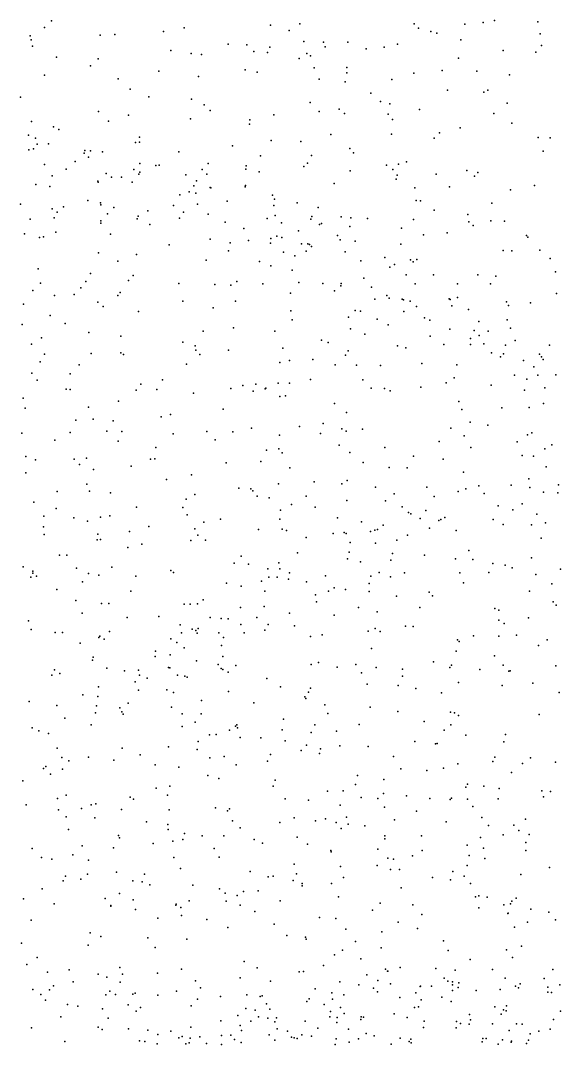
# Model space of a CAD drawing. Header units: metres. Extents: x -25 to 25, y -27.7 to 27.8.
# Drawn here: x -1.207 to -0.5, y -1.329 to 0.009 of the extents above; entities that cross this region are included whole.
import ezdxf

# ---------------------------------------------------------------- set-up
doc = ezdxf.new("R2010")
doc.units = ezdxf.units.M

msp = doc.modelspace()

# ---------------------------------------------------------------- linework, layer by layer
for p in [(-1.1751, 0.0001, -7.0279), (-1.1661, 0.009, -10.1385), (-0.8793, 0.0033, -9.4139), (-0.8412, 0.0049, 3.7139), (-0.6914, 0.0051, -14.6536), (-0.6255, 0.0047, -12.1609), (-0.6015, 0.0068, -24.1347), (-0.5864, 0.0094, -7.0442), (-0.5296, 0.0075, 27.9547), (-1.1941, -0.0108, 15.3738), (-1.1024, -0.0097, -12.1197), (-1.0831, -0.0088, 13.4426), (-1.0194, -0.005, 22.8101), (-0.9923, -0.0002, 13.3679), (-0.855, -0.0036, 4.4714), (-0.6861, -0.0008, -23.7338), (-0.6699, -0.0048, -9.3766), (-0.6619, -0.0072, -24.9089), (-0.5269, -0.0081, -14.8971), (-1.1925, -0.0161, 15.6151), (-1.1908, -0.024, 13.5552), (-0.935, -0.0214, 9.2223), (-0.9106, -0.0225, -12.1569), (-0.8804, -0.0256, 28.3531), (-0.836, -0.0179, 22.9672), (-0.8103, -0.0189, 28.2931), (-0.8079, -0.0249, 13.2189), (-0.7784, -0.0188, -9.3933), (-0.7308, -0.0257, -14.2555), (-0.7134, -0.0215, 23.1621), (-0.6306, -0.0159, 13.1346), (-0.5252, -0.0233, -7.0283), (-1.1594, -0.0386, -13.4793), (-1.0097, -0.0297, -7.0017), (-0.9832, -0.0337, -12.1424), (-0.9697, -0.035, 4.822), (-0.9012, -0.0312, -27.7015), (-0.8834, -0.0326, -10.049), (-0.8322, -0.0338, -12.1617), (-0.8273, -0.037, -7.0036), (-0.7543, -0.0277, -7.0144), (-0.6334, -0.0397, 28.0856), (-0.575, -0.03, -9.3389), (-0.5322, -0.0322, 13.063), (-1.115, -0.0498, 22.7725), (-1.1049, -0.0406, -10.1223), (-0.8418, -0.0404, 9.2735), (-0.8224, -0.0526, 14.8434), (-0.7798, -0.052, 23.0972), (-1.175, -0.0622, 15.4978), (-1.0786, -0.0667, -9.4138), (-1.0254, -0.0568, -23.4435), (-0.9737, -0.064, 22.8965), (-0.9126, -0.0549, 13.2715), (-0.897, -0.0581, -6.9833), (-0.7798, -0.059, 3.2867), (-0.6919, -0.0596, -12.1679), (-0.6551, -0.0559, 19.4206), (-0.6095, -0.0569, 9.3744), (-0.5669, -0.0617, -12.1536), (-1.0629, -0.0802, -6.9664), (-0.816, -0.0675, 9.4953), (-0.7819, -0.0708, -20.9951), (-0.721, -0.0676, -9.985), (-1.2066, -0.0908, -23.2146), (-1.0385, -0.0906, -10.1017), (-0.9828, -0.0934, -6.9594), (-0.7482, -0.0857, 9.3226), (-0.648, -0.0816, -9.3617), (-0.6005, -0.0841, -6.9916), (-0.5952, -0.0815, 13.0899), (-0.9663, -0.1008, -9.4119), (-0.8276, -0.0976, -9.4001), (-0.7897, -0.1064, -12.1684), (-0.7357, -0.0964, -6.9747), (-0.7232, -0.0996, -23.3555), (-0.5698, -0.0989, -9.9501), (-1.1043, -0.1096, 22.8332), (-1.0653, -0.1143, -12.1445), (-0.9843, -0.1191, 28.4473), (-0.9586, -0.1081, 9.18), (-0.9065, -0.1204, -12.1683), (-0.8753, -0.1141, -13.9649), (-0.8157, -0.1095, 3.868), (-0.7828, -0.1122, 28.28), (-0.7256, -0.113, 23.2532), (-0.7197, -0.1201, 3.0898), (-0.6846, -0.1071, 28.1671), (-0.5875, -0.1121, 14.8027), (-1.192, -0.1225, 15.7002), (-1.1633, -0.1298, 28.5206), (-1.1562, -0.1333, -6.935), (-1.0914, -0.1223, 9.0839), (-0.9071, -0.1263, 23.0289), (-0.6316, -0.1308, 23.3719), (-0.5636, -0.1248, 9.4694), (-1.196, -0.1404, 9.0214), (-1.187, -0.1446, -6.1499), (-1.051, -0.1431, -6.9242), (-0.8006, -0.1396, 4.0216), (-0.7214, -0.1391, -9.9527), (-0.6654, -0.1443, -6.9503), (-0.6584, -0.1374, 9.378), (-0.5292, -0.1435, 23.4706), (-0.5136, -0.144, -9.3056), (-1.1955, -0.1598, -5.7798), (-1.1896, -0.1582, -6.2613), (-1.1846, -0.1521, 13.4619), (-1.17, -0.152, 15.439), (-1.1226, -0.1605, -6.1235), (-1.056, -0.1502, -9.4168), (-1.0511, -0.1496, 28.4953), (-0.9293, -0.1545, -23.2774), (-0.8787, -0.1474, 9.2244), (-0.8398, -0.149, 23.1433), (-0.7759, -0.158, 9.2878), (-1.1231, -0.1641, -6.2343), (-1.1176, -0.1691, -5.8836), (-1.1151, -0.1609, -5.9875), (-1.0993, -0.1624, 13.4032), (-0.9995, -0.1624, 9.4663), (-0.8926, -0.1675, -14.355), (-0.826, -0.1671, -9.9805), (-0.7708, -0.1636, 4.3061), (-0.5227, -0.1615, -24.7107), (-1.1752, -0.1788, 15.5453), (-1.147, -0.1848, -6.3838), (-1.1352, -0.175, -6.3113), (-1.0583, -0.1852, -12.1566), (-1.0503, -0.1775, -6.1669), (-1.0295, -0.1803, -6.0467), (-1.0252, -0.1796, 9.1267), (-0.9691, -0.1856, -20.9858), (-0.9611, -0.1774, -9.4123), (-0.9117, -0.185, 4.8344), (-0.9115, -0.1806, 28.3996), (-0.8361, -0.1814, 28.3427), (-0.8309, -0.1772, 13.2174), (-0.7754, -0.1871, 23.2651), (-0.7276, -0.1796, -9.3715), (-0.7194, -0.1854, -6.9142), (-0.7121, -0.1783, -12.1738), (-0.7017, -0.1753, 23.332), (-0.6228, -0.1865, -9.8736), (-1.1651, -0.1936, -5.6381), (-1.0947, -0.1905, 22.909), (-1.0873, -0.1952, -5.7524), (-1.0743, -0.1952, -6.3743), (-1.0516, -0.1913, -5.8559), (-1.0503, -0.189, -10.0933), (-0.9903, -0.1922, -6.8815), (-0.9765, -0.2001, -6.2741), (-0.9628, -0.1914, 23.0508), (-0.8944, -0.1885, 19.2502), (-0.7151, -0.1981, -9.8882), (-0.714, -0.1929, 14.8481), (-0.6626, -0.1915, 13.1228), (-0.6125, -0.194, -9.3335), (-0.6084, -0.1892, 28.0614), (-1.1863, -0.2051, -6.5016), (-1.168, -0.2075, -10.1322), (-1.1055, -0.2008, -6.869), (-1.105, -0.2019, -6.4515), (-1.0603, -0.202, 4.9686), (-0.98, -0.2067, 13.2987), (-0.9586, -0.209, 9.1721), (-0.9576, -0.2095, -5.936), (-0.9125, -0.2082, -6.0717), (-0.9122, -0.2064, -6.1907), (-0.7963, -0.2037, -6.8887), (-0.6909, -0.2094, 9.3373), (-0.6455, -0.2081, -6.9083), (-0.5656, -0.2119, -6.9145), (-0.5341, -0.2062, 9.4772), (-1.1184, -0.226, -17.606), (-0.9983, -0.2185, 28.4585), (-0.9861, -0.2146, -5.8337), (-0.977, -0.2164, -6.3768), (-0.9361, -0.227, -6.818), (-0.8771, -0.2188, -9.9425), (-0.8744, -0.2243, 23.21), (-0.6891, -0.2257, 19.2597), (-0.6834, -0.2263, -14.8159), (-1.2066, -0.2306, -9.4139), (-1.165, -0.2366, -6.7273), (-1.1503, -0.2344, -5.5134), (-1.102, -0.2288, -6.5644), (-1.1015, -0.2317, -9.417), (-1.0845, -0.2349, -6.7341), (-1.0399, -0.2393, -5.6377), (-1.0066, -0.2323, -9.4094), (-0.9751, -0.2306, -6.455), (-0.8753, -0.2323, -6.3127), (-0.8446, -0.2291, -23.0453), (-0.8173, -0.2349, 3.7555), (-0.6656, -0.2387, 28.143), (-0.59, -0.2295, 23.463), (-1.1939, -0.2502, 15.7026), (-1.1627, -0.2487, -12.1377), (-1.1588, -0.2412, -6.6418), (-1.1016, -0.2523, 9.3554), (-1.0926, -0.2433, 28.496), (-1.054, -0.2497, -23.058), (-1.0527, -0.2464, 23.0158), (-0.9986, -0.2488, -6.5554), (-0.9935, -0.2413, -6.7727), (-0.9612, -0.2439, -9.9901), (-0.9387, -0.2542, -17.4381), (-0.8839, -0.2496, -6.4475), (-0.8735, -0.2455, -5.8724), (-0.8269, -0.2503, 3.3571), (-0.8256, -0.2468, -6.1804), (-0.7869, -0.2474, -9.3698), (-0.7746, -0.2485, -12.1811), (-0.7527, -0.2493, -6.8482), (-0.6925, -0.2509, -9.3486), (-0.6215, -0.2443, -9.8096), (-0.6199, -0.2539, 13.0801), (-0.5911, -0.2527, -12.1628), (-0.5734, -0.253, -21.1954), (-1.1604, -0.2672, 13.4098), (-1.1016, -0.2555, -16.9193), (-1.0375, -0.2571, -6.6755), (-0.9144, -0.2627, 13.2613), (-0.865, -0.2551, -12.1862), (-0.8429, -0.2654, -6.7487), (-0.8154, -0.2571, -6.2665), (-0.813, -0.2561, -6.0795), (-0.7759, -0.2597, -9.8448), (-0.708, -0.2622, 9.2344), (-0.6145, -0.2585, 9.3898), (-1.2015, -0.2693, 15.3428), (-1.1815, -0.2743, -5.3703), (-1.1764, -0.2736, 15.5876), (-1.0888, -0.27, -12.1661), (-0.9584, -0.2765, -5.6409), (-0.9084, -0.2783, 9.2011), (-0.8791, -0.2754, -6.5615), (-0.8714, -0.2724, -27.8731), (-0.8645, -0.2742, -9.8706), (-0.7919, -0.2716, 28.2812), (-0.7883, -0.2774, -5.9723), (-0.7688, -0.279, -6.1449), (-0.6794, -0.271, -12.1809), (-0.6486, -0.2681, -6.8709), (-0.5448, -0.2718, 9.0049), (-0.5427, -0.274, -9.2815), (-1.1044, -0.2943, -10.0432), (-1.0122, -0.2839, -5.5263), (-0.9343, -0.2915, 23.2333), (-0.9324, -0.2813, -6.6559), (-0.8793, -0.2817, -9.3987), (-0.8624, -0.2936, -6.6692), (-0.8388, -0.2825, -6.4986), (-0.8329, -0.292, 23.3243), (-0.8308, -0.2825, 3.6035), (-0.8284, -0.2836, 9.2442), (-0.8258, -0.2861, -5.8156), (-0.782, -0.2931, -6.3672), (-0.7091, -0.2829, -9.787), (-0.575, -0.2911, 27.988), (-0.564, -0.2916, -9.7514), (-0.5272, -0.2907, -6.8871), (-1.0791, -0.3053, -5.3899), (-1.055, -0.2964, 23.0862), (-0.9637, -0.3039, -9.9218), (-0.8941, -0.3057, -14.6927), (-0.8478, -0.2981, -5.728), (-0.7612, -0.3048, -6.7308), (-0.7301, -0.3006, -6.2508), (-0.6963, -0.3033, 23.4454), (-0.6928, -0.3063, 2.8676), (-0.688, -0.3031, -22.582), (-0.5136, -0.3019, 2.5002), (-1.1833, -0.3154, 15.4574), (-0.879, -0.3114, -5.6266), (-0.851, -0.3171, -17.6531), (-0.7234, -0.3131, 9.3038), (-0.7173, -0.3094, -6.0865), (-0.5065, -0.3191, 19.2211), (-1.1805, -0.3338, -22.901), (-1.1211, -0.3316, 23.0398), (-1.1151, -0.3214, 15.0179), (-1.0651, -0.3307, -9.4121), (-1.0593, -0.3241, 13.3347), (-0.9993, -0.3342, -12.1845), (-0.9237, -0.3318, 14.9374), (-0.8426, -0.333, -9.7932), (-0.811, -0.3344, 23.3937), (-0.7871, -0.3346, 4.8284), (-0.7573, -0.3276, 13.1622), (-0.7019, -0.3233, -5.9917), (-0.6664, -0.323, -9.7247), (-0.6081, -0.3231, -12.1721), (-0.5848, -0.3248, 23.5172), (-1.1903, -0.3435, 15.6371), (-1.1276, -0.34, -5.2897), (-1.0761, -0.3461, -9.9835), (-0.9525, -0.3358, -5.4764), (-0.9313, -0.3364, -9.3996), (-0.8894, -0.3347, -5.5515), (-0.8535, -0.347, -9.3845), (-0.7959, -0.3442, 3.1297), (-0.7876, -0.3374, -5.7258), (-0.7474, -0.339, -6.5203), (-0.6904, -0.3349, -6.31), (-0.6349, -0.3347, 28.0736), (-0.5916, -0.3348, 8.8626), (-0.5052, -0.3474, 12.9401), (-1.1622, -0.3503, -10.0429), (-1.1364, -0.349, 13.376), (-1.1055, -0.3589, 28.4813), (-1.0791, -0.3503, -12.1792), (-0.9943, -0.3573, 28.4316), (-0.9255, -0.3576, -9.8237), (-0.7432, -0.3548, -9.345), (-0.7275, -0.3501, -5.8103), (-0.7242, -0.3538, -6.6826), (-0.7074, -0.3551, 28.1712), (-0.7056, -0.3557, -6.4598), (-0.6968, -0.3575, -22.3708), (-0.6459, -0.3546, -6.0865), (-0.6444, -0.3553, 9.3616), (-0.6347, -0.3526, -6.7545), (-0.5709, -0.3585, 9.423), (-0.5393, -0.3595, 14.8735), (-1.2027, -0.3615, 22.9648), (-1.0983, -0.3644, 23.1222), (-1.0522, -0.3709, -5.3014), (-0.9543, -0.3662, -5.4121), (-0.8528, -0.3702, 9.2396), (-0.7688, -0.3697, 3.8802), (-0.7616, -0.3705, 8.9802), (-0.7051, -0.3708, -6.5855), (-0.6885, -0.3643, -5.867), (-0.6421, -0.3634, 13.0755), (-0.6204, -0.3686, -6.2225), (-0.568, -0.3632, -9.2571), (-1.2045, -0.3878, -5.1557), (-1.1678, -0.3763, -12.1605), (-1.1483, -0.3866, -27.7676), (-0.8511, -0.3821, 28.3188), (-0.7776, -0.3786, -17.1133), (-0.7398, -0.3809, -9.6958), (-0.6782, -0.3791, -9.3158), (-0.6709, -0.3823, -12.1894), (-0.607, -0.384, -6.0132), (-0.5699, -0.382, 27.9583), (-1.1172, -0.3983, -9.4113), (-0.9677, -0.3968, -5.3233), (-0.9277, -0.3922, 28.3729), (-0.8739, -0.3967, -9.7466), (-0.775, -0.3937, -5.5632), (-0.7562, -0.4006, -12.1958), (-0.7255, -0.3884, -5.6723), (-0.6451, -0.3939, -6.5397), (-0.613, -0.396, -5.9257), (-0.5949, -0.3968, -6.2925), (-0.5655, -0.3926, -9.6451), (-1.1923, -0.4135, -10.0229), (-1.1792, -0.4053, 28.4887), (-1.0753, -0.4034, -5.2124), (-0.9941, -0.4113, 9.1725), (-0.8127, -0.4086, -5.4703), (-0.804, -0.4114, -9.3538), (-0.6705, -0.4032, 23.5142), (-0.6529, -0.4142, -5.7183), (-0.6179, -0.414, -5.8102), (-0.6177, -0.4061, 4.3389), (-0.6065, -0.4024, -6.3703), (-0.6003, -0.4133, -6.4565), (-0.5593, -0.409, -6.1527), (-1.1752, -0.4266, -20.8736), (-1.1142, -0.4261, -5.1402), (-1.0754, -0.4249, -9.9134), (-1.0717, -0.4273, 23.2362), (-0.9782, -0.4157, 23.3338), (-0.977, -0.4214, -9.819), (-0.9721, -0.4274, -9.387), (-0.9343, -0.4215, 13.2563), (-0.8635, -0.4189, -5.3789), (-0.7812, -0.4279, 2.9039), (-0.778, -0.4223, -21.0697), (-0.7134, -0.416, 13.1161), (-0.7026, -0.4187, 9.3298), (-0.5903, -0.4249, -6.599), (-0.5748, -0.4264, -17.5548), (-0.5721, -0.4151, 12.9833), (-0.5276, -0.4266, -12.1631), (-0.5147, -0.4152, -21.4243), (-1.1808, -0.4368, 13.6256), (-1.1296, -0.4407, -17.7344), (-0.9894, -0.4399, -5.2278), (-0.8671, -0.4375, -12.2052), (-0.8548, -0.4351, 19.123), (-0.8242, -0.4339, 13.1887), (-0.7948, -0.4409, 9.282), (-0.767, -0.4411, -9.6655), (-0.7356, -0.4414, -5.4933), (-0.6817, -0.4388, 28.1072), (-0.6356, -0.4409, -9.6131), (-0.5785, -0.4304, -6.5266), (-0.5484, -0.4349, -5.9317), (-0.5248, -0.4301, -6.2263), (-0.523, -0.4337, -6.0861), (-1.1919, -0.4516, 23.0938), (-1.1418, -0.4526, 23.1698), (-0.5604, -0.4542, 4.5385), (-0.5352, -0.4435, -6.3828), (-0.5298, -0.4542, -6.4769), (-0.5063, -0.4538, 23.6652), (-1.1846, -0.4609, -5.0726), (-1.0493, -0.4661, -9.3885), (-1.021, -0.4604, -5.1685), (-0.9156, -0.4679, -5.2551), (-0.8986, -0.4662, 28.3024), (-0.8695, -0.4649, 9.2453), (-0.8545, -0.4646, 3.6187), (-0.827, -0.4599, 28.2552), (-0.7589, -0.4602, 28.1812), (-0.6498, -0.4644, -12.1909), (-0.6391, -0.4578, -5.5903), (-0.591, -0.4674, -27.9405), (-0.5444, -0.4594, -5.8086), (-1.1468, -0.4724, 13.3534), (-1.1414, -0.4728, -9.9378), (-1.0553, -0.474, -9.8544), (-1.0281, -0.473, 28.3965), (-0.9804, -0.4779, 23.3958), (-0.9314, -0.4715, -16.8086), (-0.902, -0.475, 8.8247), (-0.8863, -0.4719, 3.4084), (-0.8855, -0.4714, -9.3664), (-0.8597, -0.4813, 5.0457), (-0.7478, -0.4712, -5.4217), (-0.7305, -0.4716, -9.2943), (-0.723, -0.4749, -9.6154), (-0.6829, -0.47, 2.5575), (-0.5471, -0.4739, -5.7393), (-0.5205, -0.4707, 27.8577), (-1.2029, -0.4843, 9.0576), (-1.0785, -0.4884, -5.0879), (-0.8672, -0.4823, 23.469), (-0.796, -0.4913, -5.3338), (-0.6332, -0.4885, 23.6005), (-0.5222, -0.4914, 9.4587), (-1.2005, -0.4972, -9.9737), (-1.1174, -0.4961, -9.3957), (-1.0226, -0.5086, 13.2772), (-1.0103, -0.5058, -9.7818), (-0.9416, -0.4987, -5.1858), (-0.78, -0.503, 13.1501), (-0.629, -0.4989, 2.2694), (-0.5768, -0.4971, -9.2002), (-0.5411, -0.4964, -9.5609), (-1.1341, -0.513, 23.2439), (-1.1113, -0.5119, 13.9642), (-1.0852, -0.5138, -12.1963), (-0.8417, -0.5212, -5.2464), (-0.8107, -0.5176, 23.5307), (-0.6181, -0.5156, -5.5062), (-0.5953, -0.5198, 12.9788), (-1.2049, -0.53, -9.4023), (-1.1415, -0.5291, 8.9312), (-1.0936, -0.5273, 13.728), (-1.0741, -0.5277, 22.9727), (-1.0068, -0.5309, 22.6367), (-0.9626, -0.5278, -9.3611), (-0.9287, -0.5282, -9.6948), (-0.9045, -0.5233, 3.1311), (-0.8678, -0.5325, -12.2136), (-0.8143, -0.5305, -22.1678), (-0.7862, -0.5246, 15.0018), (-0.7805, -0.5273, -9.6032), (-0.7592, -0.525, 3.9017), (-0.6435, -0.5234, -9.214), (-0.6263, -0.5335, 4.2014), (-0.5434, -0.5322, -12.1727), (-0.5376, -0.5295, 12.91), (-1.1618, -0.5392, -4.9828), (-1.0788, -0.5403, -9.8201), (-1.0296, -0.5488, -9.3713), (-0.952, -0.5389, -12.2097), (-0.7897, -0.5459, 28.1665), (-0.7299, -0.5486, 19.0171), (-0.6587, -0.5411, -5.4009), (-0.5567, -0.5414, -5.5432), (-0.5115, -0.5455, -5.6122), (-1.1994, -0.5606, -14.6563), (-0.8846, -0.5524, 9.2623), (-0.8687, -0.5506, -9.6249), (-0.8643, -0.5559, 28.2264), (-0.7759, -0.5554, -9.2734), (-0.6923, -0.5602, 23.6286), (-0.6176, -0.5489, 14.9964), (-0.5502, -0.5593, 27.8663), (-0.5354, -0.5602, -9.5125), (-0.5208, -0.5504, 4.4192), (-1.1871, -0.5649, 9.1142), (-1.1364, -0.564, 19.3566), (-1.1292, -0.5712, -12.1933), (-1.1202, -0.5626, 13.535), (-1.0618, -0.5731, 15.0514), (-1.0367, -0.5639, -12.2054), (-1.0308, -0.5637, -5.0339), (-0.9375, -0.5689, -5.0998), (-0.892, -0.5673, 22.7496), (-0.8544, -0.5754, 2.7352), (-0.7584, -0.5682, 9.3378), (-0.7242, -0.5748, -5.2835), (-0.7006, -0.5754, 28.0506), (-0.6538, -0.5642, 13.0379), (-0.519, -0.574, 23.7699), (-1.1997, -0.5819, -9.9095), (-1.111, -0.5774, 23.3387), (-0.983, -0.5847, -9.7009), (-0.6271, -0.5812, 27.9608), (-1.1199, -0.5968, -20.7608), (-1.0154, -0.5908, 28.3136), (-0.921, -0.6018, -9.6307), (-0.869, -0.5962, 23.5518), (-0.8224, -0.5937, -5.1686), (-0.7862, -0.5961, 23.6049), (-0.7794, -0.5921, -12.2121), (-0.7421, -0.6005, -21.2231), (-0.6748, -0.6005, -12.205), (-0.6071, -0.5989, 5.8046), (-0.5647, -0.5979, 6.0191), (-0.5416, -0.5897, 5.8524), (-0.5402, -0.601, -9.1566), (-0.5026, -0.5978, 12.8532), (-1.1584, -0.6064, 14.8871), (-1.1164, -0.6057, -4.9298), (-1.0888, -0.608, 9.2028), (-0.9784, -0.6101, -12.2122), (-0.9052, -0.6028, -17.7271), (-0.9028, -0.6053, -9.3257), (-0.897, -0.6122, -12.2188), (-0.8811, -0.6144, 3.6483), (-0.8327, -0.6125, 9.3182), (-0.7177, -0.6094, -9.2056), (-0.6652, -0.613, 5.9596), (-0.6342, -0.6064, -5.3306), (-0.6242, -0.6029, 5.8799), (-0.6, -0.609, -21.9763), (-0.5225, -0.6072, 4.5997), (-0.5037, -0.608, -5.4785), (-1.1893, -0.6201, -12.1787), (-1.1597, -0.6284, -9.8524), (-1.055, -0.627, -9.3478), (-0.9941, -0.6274, -16.6052), (-0.99, -0.6165, 23.4805), (-0.852, -0.6235, 2.567), (-0.8209, -0.6266, 28.1549), (-0.7797, -0.6182, -9.5433), (-0.7291, -0.6185, 2.1282), (-0.7073, -0.6264, 5.8757), (-0.5817, -0.6252, 5.6521), (-0.5505, -0.6225, 18.8833), (-1.1761, -0.6387, 23.3041), (-1.1369, -0.6409, -9.3565), (-1.1019, -0.6397, -9.7863), (-1.0899, -0.6382, 8.7962), (-0.9884, -0.637, 9.2643), (-0.9448, -0.6425, -5.0307), (-0.8665, -0.6305, -5.0981), (-0.7918, -0.6407, 2.2969), (-0.6988, -0.6338, 4.9251), (-0.696, -0.6353, 23.6866), (-0.6836, -0.6415, -5.2454), (-0.6761, -0.631, 4.0744), (-0.6516, -0.6405, -9.4905), (-0.5623, -0.6303, 12.9142), (-0.5311, -0.636, 5.5786), (-1.1763, -0.6524, -4.8682), (-1.1191, -0.6453, 14.601), (-1.0387, -0.6521, -9.7281), (-0.9783, -0.6549, 2.8769), (-0.9667, -0.6466, -27.9011), (-0.8951, -0.6559, 28.1822), (-0.8672, -0.6426, -14.8891), (-0.8644, -0.6557, 5.1936), (-0.7603, -0.6461, 9.3708), (-0.7394, -0.6559, -27.9396), (-0.732, -0.6502, -5.1899), (-0.6714, -0.6542, 1.9657), (-0.6594, -0.6443, 6.1142), (-0.6568, -0.643, -9.1721), (-0.5882, -0.6431, 27.9045), (-0.5752, -0.6493, 6.203), (-0.5383, -0.6497, -9.4812), (-0.5197, -0.6474, 23.8602), (-1.1756, -0.6623, -22.4627), (-1.1056, -0.662, 23.203), (-1.1021, -0.669, 14.3988), (-1.0641, -0.6585, 13.2992), (-0.9745, -0.6633, 28.2331), (-0.8586, -0.6573, 13.2036), (-0.8327, -0.6666, 23.6184), (-0.7975, -0.6613, 22.8366), (-0.7832, -0.6601, -16.7014), (-0.7806, -0.6612, 5.9188), (-0.7488, -0.6588, 6.0266), (-0.7432, -0.6569, 13.109), (-0.7003, -0.6634, 5.6071), (-0.6366, -0.6575, 13.0011), (-0.5253, -0.6672, -5.3352), (-1.1061, -0.6695, 28.2853), (-1.0661, -0.6794, 5.1841), (-1.048, -0.6751, -12.2064), (-0.9839, -0.6703, 3.3654), (-0.9645, -0.6698, 13.2543), (-0.7753, -0.673, 5.7377), (-0.7423, -0.6739, 8.5861), (-0.7143, -0.67, 28.0204), (-1.1554, -0.6897, 13.3396), (-1.146, -0.6896, -9.8138), (-0.9179, -0.6908, -9.5967), (-0.8443, -0.6864, -9.5556), (-0.7787, -0.6945, 6.0897), (-0.7765, -0.6857, 22.6775), (-0.7219, -0.696, -12.2068), (-0.7199, -0.6872, 6.1606), (-0.6782, -0.6897, 5.5387), (-0.6377, -0.6943, -5.2232), (-0.6199, -0.6833, 4.7942), (-0.6148, -0.695, 23.8116), (-0.5382, -0.6928, 5.4961), (-1.2032, -0.7047, 10.0055), (-1.1331, -0.7065, -9.3211), (-1.087, -0.7054, 22.2688), (-0.9269, -0.7, 23.5515), (-0.9083, -0.7012, 8.6566), (-0.883, -0.7075, 5.8588), (-0.8686, -0.6996, -9.2228), (-0.8671, -0.7073, 19.0348), (-0.7617, -0.6984, 5.5973), (-0.5887, -0.7006, -9.4749), (-0.5724, -0.7028, 6.2927), (-0.5635, -0.706, -12.1763), (-0.5001, -0.708, 23.9964), (-1.1931, -0.7182, -4.8118), (-1.1905, -0.7129, -12.1782), (-1.1904, -0.7103, 9.2176), (-1.1856, -0.7168, 28.2705), (-1.1174, -0.7136, -4.8473), (-1.1041, -0.7156, -9.7613), (-1.0556, -0.7171, -9.3003), (-1.0097, -0.7095, -4.9299), (-1.0063, -0.7123, -9.68), (-0.8818, -0.7184, -5.0197), (-0.8708, -0.7185, -22.0385), (-0.8558, -0.7211, 6.0488), (-0.8546, -0.7128, 5.7223), (-0.8074, -0.7165, -5.0701), (-0.7484, -0.717, 3.9349), (-0.7373, -0.7123, -9.5104), (-0.7226, -0.718, 5.0639), (-0.7043, -0.7128, 9.4199), (-0.632, -0.7127, 27.9445), (-0.5941, -0.7124, 12.9381), (-0.5326, -0.715, 12.8596), (-1.1589, -0.7346, -16.4693), (-1.1253, -0.7243, 23.4171), (-0.9369, -0.726, -9.2372), (-0.9179, -0.7299, 5.7966), (-0.8915, -0.7233, 5.9545), (-0.8325, -0.7242, -12.2149), (-0.7961, -0.7323, 6.1537), (-0.7815, -0.7345, -9.1623), (-0.7504, -0.7267, 23.7128), (-0.6272, -0.7259, 9.4506), (-0.5114, -0.7271, 4.291), (-1.1341, -0.7487, 9.8591), (-1.0621, -0.7366, 23.4717), (-0.9678, -0.7479, -9.6286), (-0.8871, -0.7366, 28.1292), (-0.8207, -0.7415, 5.5727), (-0.8035, -0.7367, -9.529), (-0.7504, -0.7369, 5.5262), (-0.7145, -0.7433, 6.2674), (-0.6718, -0.7378, -9.4782), (-0.6676, -0.7428, 5.4591), (-0.5406, -0.7365, 8.547), (-1.1007, -0.7528, 28.2232), (-1.091, -0.7529, 3.1404), (-0.9926, -0.7536, 23.5269), (-0.9847, -0.7534, -12.2115), (-0.975, -0.7532, 28.1678), (-0.9186, -0.7578, 22.3118), (-0.8876, -0.7566, 13.2259), (-0.8194, -0.7504, 23.0664), (-0.7645, -0.758, 28.0391), (-0.6842, -0.7578, -5.1221), (-0.5861, -0.7592, -5.1911), (-0.5806, -0.7614, 6.3636), (-0.5096, -0.7506, -12.1623), (-0.5058, -0.7547, -5.2432), (-1.1959, -0.7752, 9.4415), (-1.1258, -0.7653, -12.1956), (-1.0671, -0.7711, -4.8386), (-1.0256, -0.7698, 14.0099), (-0.9586, -0.7711, 5.8759), (-0.9441, -0.7721, 2.4123), (-0.9349, -0.7729, -20.9913), (-0.8974, -0.771, -9.5574), (-0.8545, -0.7654, -9.1727), (-0.7962, -0.7678, 6.2241), (-0.7399, -0.7638, -5.0778), (-0.5807, -0.7743, 23.9931), (-0.5419, -0.7713, 9.498), (-1.1926, -0.7867, -17.4333), (-1.0902, -0.7892, 9.7015), (-0.9975, -0.7804, 3.55), (-0.9822, -0.7861, -4.893), (-0.9771, -0.7879, -9.2117), (-0.9741, -0.7855, 23.259), (-0.9184, -0.78, -4.9454), (-0.8869, -0.7877, 23.6392), (-0.8826, -0.78, 6.1241), (-0.8481, -0.7817, 9.4), (-0.7518, -0.7888, 9.4361), (-0.7427, -0.7852, 13.1077), (-0.7362, -0.7895, 22.5159), (-0.7028, -0.7824, 22.9054), (-0.6928, -0.7828, 23.8247), (-0.5739, -0.7788, -9.1129), (-1.161, -0.7906, -9.7934), (-1.1516, -0.7908, 9.3034), (-1.104, -0.7973, 13.4598), (-1.1029, -0.7955, 3.3415), (-1.0972, -0.7995, 13.334), (-1.0098, -0.7988, -14.9174), (-0.9958, -0.7911, 14.5517), (-0.9754, -0.7916, 14.7199), (-0.9469, -0.7912, 5.6725), (-0.9412, -0.7972, 6.0628), (-0.9141, -0.7911, 5.584), (-0.8272, -0.796, 23.7079), (-0.8121, -0.7935, 15.0908), (-0.6349, -0.8003, 27.9475), (-0.6328, -0.8024, 18.7718), (-0.6141, -0.7949, -12.1875), (-0.581, -0.7954, -9.4599), (-0.5576, -0.7943, 5.3633), (-0.5178, -0.8002, -17.3268), (-1.1287, -0.8046, -4.7779), (-1.03, -0.8152, 10.0954), (-1.0021, -0.8037, 9.3736), (-0.9923, -0.8107, 5.9724), (-0.9437, -0.8075, 14.8917), (-0.7472, -0.8116, 6.3262), (-0.6365, -0.815, -5.1005), (-0.529, -0.8078, 6.4418), (-1.1123, -0.8268, -9.738), (-1.1115, -0.8229, -9.2595), (-1.0302, -0.8219, 13.6587), (-1.0109, -0.8199, 5.7507), (-0.9764, -0.8276, 9.8952), (-0.9417, -0.8221, 28.1179), (-0.8169, -0.8297, 18.9444), (-0.6665, -0.8289, -9.0928), (-0.5867, -0.8212, -21.5018), (-1.1619, -0.8396, 23.4325), (-1.0937, -0.8371, 5.2258), (-1.0707, -0.8407, -4.8005), (-1.052, -0.8399, -9.2167), (-1.0131, -0.8364, 9.3588), (-1.011, -0.8368, 23.5485), (-0.9481, -0.8325, 13.2603), (-0.944, -0.8377, 9.5009), (-0.9419, -0.8389, 3.7326), (-0.9351, -0.8426, -9.5854), (-0.9249, -0.8336, -12.2107), (-0.8262, -0.8326, 5.4405), (-0.7921, -0.8361, -4.9963), (-0.7677, -0.8326, 5.3978), (-0.7605, -0.8432, -9.1162), (-0.7413, -0.8365, -15.0887), (-0.7067, -0.8385, 6.3893), (-0.6451, -0.8362, 9.4759), (-0.6426, -0.8335, 6.4251), (-0.6058, -0.8392, 5.333), (-0.5751, -0.8333, 24.0785), (-0.5677, -0.8411, 27.9005), (-0.566, -0.8409, 12.9009), (-0.5064, -0.8342, 12.7489), (-1.1654, -0.8462, -12.1755), (-1.1551, -0.844, 2.8633), (-1.0564, -0.855, 9.1447), (-1.0509, -0.8462, 5.8478), (-1.0407, -0.8503, 10.268), (-1.0011, -0.8462, -17.5004), (-0.9915, -0.8478, -9.6376), (-0.9886, -0.8488, 5.5871), (-0.8845, -0.8509, -4.9401), (-0.7067, -0.8477, -5.0462), (-0.6335, -0.8558, -9.4636), (-0.5365, -0.8567, -9.4532), (-1.1043, -0.8615, 8.9694), (-1.0524, -0.8658, 5.9755), (-1.0153, -0.8657, 14.2258), (-1.0062, -0.8691, -12.1982), (-0.9345, -0.8678, 6.2101), (-0.8665, -0.8617, 13.2207), (-0.8299, -0.8686, -12.2016), (-0.827, -0.8632, -9.52), (-0.7529, -0.8582, -9.4947), (-0.7125, -0.8601, 23.8823), (-0.6896, -0.864, 5.3268), (-0.6556, -0.8695, 8.5964), (-0.5765, -0.8597, 4.7541), (-0.5019, -0.8689, -5.1228), (-1.1953, -0.8806, 19.599), (-1.1252, -0.8721, 2.7005), (-1.1053, -0.8744, 9.4062), (-1.0658, -0.8832, 5.6837), (-0.9699, -0.8795, 9.4274), (-0.9015, -0.8825, 6.2712), (-0.8348, -0.8745, 23.742), (-0.8331, -0.8768, 1.979), (-1.1591, -0.8862, -9.7774), (-1.1083, -0.8955, 5.8301), (-1.1073, -0.8865, 13.3597), (-1.0764, -0.8892, -9.7082), (-1.0742, -0.8943, -12.1876), (-1.009, -0.8881, 6.1109), (-0.8086, -0.8852, -21.2015), (-0.8044, -0.8965, 9.6301), (-0.749, -0.8881, 23.116), (-0.7131, -0.8939, -12.187), (-0.6441, -0.8949, -9.1005), (-0.6386, -0.8955, 5.2891), (-1.1484, -0.9028, 3.5938), (-1.0724, -0.8975, -27.7917), (-0.9952, -0.8969, 2.3371), (-0.9781, -0.908, 5.4775), (-0.9703, -0.8971, 14.396), (-0.8625, -0.9039, 14.7984), (-0.6784, -0.9068, 5.0085), (-0.6336, -0.8993, -27.8769), (-0.5279, -0.898, 12.8347), (-1.1911, -0.9152, -12.156), (-1.1827, -0.9193, -9.2632), (-1.1701, -0.9225, 21.8928), (-1.1139, -0.9114, 5.7441), (-0.995, -0.9133, -4.8303), (-0.9331, -0.9185, -9.5856), (-0.9252, -0.913, 2.1488), (-0.9236, -0.9111, 19.1487), (-0.9227, -0.9153, 5.3955), (-0.8641, -0.9179, 6.3435), (-0.8262, -0.9215, 9.4697), (-0.8216, -0.9113, -4.9484), (-0.7933, -0.9194, 13.1614), (-0.7634, -0.9107, 9.4412), (-0.6525, -0.9185, 27.9751), (-0.6435, -0.9111, 22.566), (-0.9743, -0.9329, 28.0975), (-0.9593, -0.9243, 6.2559), (-0.9508, -0.924, -16.3329), (-0.9194, -0.9277, 10.1951), (-0.892, -0.9283, 8.7135), (-0.8602, -0.9324, 5.3311), (-0.6906, -0.933, 6.4943), (-0.6638, -0.9362, 24.0123), (-0.6616, -0.9357, 9.5003), (-0.6242, -0.925, 6.5157), (-0.5741, -0.9337, -9.1486), (-0.5723, -0.9239, 9.5311), (-1.1588, -0.9416, -4.7368), (-1.0734, -0.9417, 13.5218), (-1.0128, -0.94, -9.1433), (-0.9756, -0.9436, 5.301), (-0.8796, -0.9499, -4.904), (-0.8396, -0.9448, 22.2377), (-0.8323, -0.938, -9.081), (-0.8155, -0.9486, 6.4175), (-0.8143, -0.9427, 3.9795), (-0.7887, -0.9387, 23.8241), (-0.7516, -0.9395, 28.0354), (-1.1523, -0.954, 5.9048), (-1.1434, -0.9584, 5.9953), (-1.1175, -0.9534, 5.5927), (-1.0846, -0.9575, 6.1079), (-1.0502, -0.9505, 9.4725), (-1.0303, -0.9635, 23.5722), (-0.9587, -0.9546, 22.0865), (-0.9403, -0.9526, -4.8561), (-0.9245, -0.9635, 5.3428), (-0.8833, -0.9587, -12.193), (-0.7188, -0.9527, -9.0856), (-0.6346, -0.9623, -12.1593), (-0.5886, -0.9594, 12.9294), (-0.5861, -0.9534, 27.9311), (-0.5498, -0.9617, -12.1346), (-0.5392, -0.9545, -5.0318), (-0.5065, -0.96, -9.1931), (-1.1764, -0.9682, 5.2117), (-1.1736, -0.9659, 23.4745), (-1.1674, -0.9758, -9.7814), (-1.1515, -0.9693, 9.5059), (-0.9995, -0.9668, -12.1821), (-0.7088, -0.969, 1.7794), (-0.6752, -0.971, -21.834), (-0.6532, -0.9679, -5.0064), (-0.5641, -0.9737, 5.2131), (-1.2035, -0.9846, -9.245), (-0.9614, -0.9774, -9.6122), (-0.9471, -0.9815, 6.3303), (-0.8736, -0.9837, -27.8189), (-0.7682, -0.9893, 9.2182), (-0.7657, -0.9774, -15.2512), (-0.7314, -0.9827, 18.7326), (-0.6219, -0.9889, -9.104), (-1.1469, -1.0032, 28.0864), (-1.0289, -0.9941, -9.67), (-1.0143, -1.0032, -9.0996), (-1.0112, -0.9914, 5.3949), (-0.8762, -0.9913, 6.4126), (-0.805, -0.9981, -9.0442), (-0.7843, -0.9975, 5.2432), (-0.7318, -1.0012, -17.3545), (-0.624, -0.9927, 18.618), (-0.6004, -0.9915, 22.9547), (-0.5803, -0.9947, 6.5855), (-0.5245, -0.9976, 24.2263), (-0.5131, -0.9983, 12.754), (-1.199, -1.0161, 5.9801), (-1.1583, -1.0078, 13.3918), (-1.1143, -1.0158, -4.7414), (-1.1082, -1.0146, 3.8528), (-1.0632, -1.0058, 5.4414), (-1.0589, -1.0083, 6.2424), (-0.8603, -1.0082, 5.2609), (-0.83, -1.0099, -9.5282), (-0.7884, -1.0163, 28.0467), (-0.7607, -1.0064, 9.9895), (-0.7391, -1.0075, 15.1849), (-0.7018, -1.0041, -21.3424), (-0.6709, -1.0078, 5.1942), (-0.6445, -1.009, 24.078), (-0.6429, -1.0071, 13.0093), (-0.6216, -1.0086, -15.5837), (-0.5819, -1.0081, -4.9961), (-0.5224, -1.0053, 9.5871), (-1.1567, -1.0225, 5.5473), (-1.1268, -1.0206, 23.5196), (-1.0745, -1.0221, -12.1625), (-1.0119, -1.0225, -15.1384), (-0.9513, -1.0199, 9.0041), (-0.9356, -1.0238, 9.5191), (-0.9331, -1.0213, 23.6983), (-0.7305, -1.0188, -9.4863), (-0.6887, -1.024, 9.8464), (-0.6147, -1.0179, 9.4948), (-1.1467, -1.0316, -12.1396), (-1.1094, -1.033, 6.1959), (-1.0417, -1.0381, 9.5365), (-1.014, -1.0417, -17.3173), (-0.9292, -1.037, -9.5835), (-0.8673, -1.0389, 1.9461), (-0.8485, -1.0329, 23.8028), (-0.8207, -1.0369, -4.9049), (-0.8075, -1.034, 18.8926), (-0.7938, -1.0391, -16.1555), (-0.7803, -1.0322, 13.1551), (-0.7777, -1.041, 14.6178), (-0.7562, -1.0433, -4.9397), (-0.7173, -1.0357, 23.982), (-0.6496, -1.0382, 6.5954), (-0.6029, -1.0325, 5.1798), (-0.5945, -1.0429, -9.1429), (-0.5611, -1.0425, 22.7343), (-0.546, -1.0348, 27.9112), (-1.1436, -1.0481, -9.1926), (-1.0783, -1.0561, 5.3866), (-1.0133, -1.048, 6.3303), (-0.992, -1.0535, -12.1562), (-0.9691, -1.0564, -4.8227), (-0.9404, -1.0565, 13.2829), (-0.919, -1.0461, -12.1667), (-0.7871, -1.0469, 23.8853), (-0.7301, -1.0563, 8.7234), (-0.6821, -1.0565, 5.2089), (-0.5751, -1.0551, 24.1844), (-0.5547, -1.0494, -9.3449), (-0.541, -1.0548, 4.2818), (-1.126, -1.0694, 9.5895), (-1.0772, -1.0589, -20.8683), (-1.0328, -1.0665, 3.9972), (-1.0073, -1.0634, 28.0817), (-0.9943, -1.0614, 21.9433), (-0.9008, -1.0614, -4.863), (-0.8898, -1.0661, 6.4725), (-0.8447, -1.058, -12.1557), (-0.8312, -1.0672, -9.0486), (-0.73, -1.0604, 14.8408), (-0.6224, -1.0686, 23.1163), (-0.6049, -1.0584, 9.5817), (-0.5455, -1.0653, 12.8687), (-1.1911, -1.0729, 2.5424), (-1.138, -1.0811, -9.7303), (-1.0848, -1.072, 6.2851), (-0.9534, -1.0729, 6.4243), (-0.8005, -1.0754, -9.5067), (-0.8003, -1.0775, 6.5455), (-0.7393, -1.0737, 6.5845), (-0.6939, -1.0826, -12.1257), (-0.6812, -1.0756, 5.3802), (-0.6195, -1.0821, 9.2799), (-0.6009, -1.0727, 1.68), (-0.5457, -1.0758, 6.644), (-1.1791, -1.0846, 6.1454), (-1.1655, -1.087, 5.4731), (-1.1174, -1.0881, 2.3729), (-1.0059, -1.0848, -9.6415), (-0.9466, -1.0844, 2.0996), (-0.8486, -1.0934, -15.4691), (-0.7879, -1.0966, 23.3317), (-0.7399, -1.0953, -15.7423), (-0.7259, -1.0856, 5.1746), (-0.7187, -1.0871, 10.1157), (-0.6222, -1.0954, 5.7159), (-0.5992, -1.086, -4.9742), (-0.5146, -1.0976, 18.4399), (-1.1476, -1.1091, 23.5326), (-1.1188, -1.1066, -4.747), (-1.0809, -1.104, 5.2968), (-1.0444, -1.1064, 6.3705), (-0.9971, -1.0992, 23.6504), (-0.9061, -1.1032, 5.404), (-0.8826, -1.1101, 13.253), (-0.8762, -1.1092, 8.8113), (-0.8455, -1.106, 4.1324), (-0.784, -1.1107, 5.5131), (-0.7225, -1.1006, 13.1061), (-0.7106, -1.1005, -9.1031), (-0.6677, -1.1107, -4.9576), (-0.6411, -1.1029, -9.4169), (-0.626, -1.1091, 24.1225), (-0.5521, -1.1069, -9.2616), (-1.1507, -1.1152, 6.2605), (-1.1276, -1.1132, 28.0645), (-1.0598, -1.1151, -15.9532), (-1.0473, -1.1167, -9.1502), (-1.0372, -1.1205, -4.7846), (-0.981, -1.1211, -9.113), (-0.85, -1.1147, 9.5768), (-0.8383, -1.1187, 28.0508), (-0.838, -1.1217, -12.1255), (-0.7996, -1.1188, 13.1776), (-0.6441, -1.114, 22.3649), (-0.6177, -1.1189, -16.8016), (-1.1784, -1.1259, -12.0841), (-1.0772, -1.1318, 13.373), (-0.9461, -1.1258, -9.585), (-0.9387, -1.1312, 19.303), (-0.923, -1.1346, 28.0603), (-0.9147, -1.1293, -12.1293), (-0.8956, -1.1282, -9.0638), (-0.7905, -1.1362, -4.8957), (-0.7084, -1.1246, 23.9996), (-0.6114, -1.1363, 6.6582), (-0.6069, -1.1347, -9.313), (-0.5961, -1.1367, -9.2083), (-0.5581, -1.1378, 22.5492), (-1.2028, -1.1388, 13.405), (-1.1624, -1.1455, 5.375), (-1.0957, -1.1385, 13.656), (-1.0885, -1.1476, 23.587), (-1.0882, -1.1485, -9.694), (-1.0591, -1.1401, 21.6731), (-1.0033, -1.147, 10.6375), (-1.0028, -1.1458, 4.1342), (-0.9966, -1.1501, 23.497), (-0.9857, -1.1415, 5.2591), (-0.9374, -1.1419, 23.72), (-0.9192, -1.1472, 6.524), (-0.867, -1.1413, -4.8726), (-0.7362, -1.1444, -12.097), (-0.6935, -1.1468, 9.5961), (-0.607, -1.1507, 9.9716), (-0.5741, -1.1468, 27.9202), (-0.5656, -1.1451, 5.1204), (-0.5639, -1.1419, -12.0592), (-1.0562, -1.1529, -12.1035), (-1.0267, -1.1639, 28.0629), (-0.9958, -1.1604, 9.6364), (-0.9, -1.1554, -9.5409), (-0.8155, -1.1633, -9.0906), (-0.7462, -1.1537, 5.1396), (-0.6815, -1.1593, 6.6534), (-0.5692, -1.1578, -4.9476), (-0.5688, -1.1574, 4.6386), (-0.5391, -1.1524, 12.8594), (-0.5156, -1.1563, 12.7614), (-1.1928, -1.1666, -4.7266), (-0.963, -1.1656, 14.1889), (-0.9355, -1.1764, 5.2024), (-0.8745, -1.172, 21.9972), (-0.7941, -1.1646, 10.3896), (-0.7125, -1.1694, 8.9792), (-0.6871, -1.1776, 14.6638), (-0.5605, -1.1759, -16.5707), (-0.5433, -1.1693, 24.2101), (-0.5068, -1.1661, 12.2021), (-1.1156, -1.183, 5.2955), (-1.1014, -1.1879, -4.7607), (-1.0398, -1.1897, 5.2475), (-0.9891, -1.1913, 13.3144), (-0.8583, -1.1867, 9.6241), (-0.8337, -1.189, 5.1443), (-0.7808, -1.1786, 18.7218), (-0.7337, -1.1821, 28.0001), (-1.2053, -1.1966, -9.2806), (-1.1182, -1.1995, 6.4102), (-1.0304, -1.2025, 13.9933), (-0.8327, -1.1914, -12.0928), (-0.7682, -1.1944, 23.9326), (-0.7349, -1.2026, 8.811), (-0.653, -1.1938, -9.3023), (-0.5512, -1.2006, 9.651), (-1.1846, -1.2154, 19.7479), (-0.7956, -1.212, 13.1668), (-0.7852, -1.206, -4.8936), (-0.7614, -1.217, 14.4544), (-0.6471, -1.2065, -9.223), (-0.5707, -1.2053, -12.0275), (-0.5628, -1.2154, 6.0605), (-1.1981, -1.2248, 23.5324), (-1.143, -1.2314, -9.256), (-1.0766, -1.2287, -9.2091), (-0.9961, -1.2305, 23.6871), (-0.9138, -1.2206, -21.639), (-0.897, -1.229, -9.5254), (-0.8103, -1.2257, 6.6469), (-0.729, -1.2307, 13.1005), (-0.7097, -1.2285, -9.3571), (-0.6633, -1.2298, 23.3565), (-0.6183, -1.2182, 24.128), (-0.5891, -1.231, 6.7393), (-0.5101, -1.2311, 12.1338), (-1.1711, -1.2346, -12.0311), (-1.1051, -1.2373, 10.7939), (-1.0937, -1.2413, 5.2288), (-1.073, -1.2372, 6.5056), (-1.0273, -1.236, -4.7992), (-0.9192, -1.2422, -9.1629), (-0.8422, -1.234, -9.1406), (-0.8362, -1.2336, -9.4824), (-0.7533, -1.2381, -12.0538), (-0.7265, -1.2331, 6.6962), (-0.7261, -1.2334, -9.1969), (-0.6524, -1.2423, -1.2762), (-0.6378, -1.2321, 5.233), (-0.5725, -1.2425, -1.2205), (-0.5213, -1.2428, -1.3712), (-1.1904, -1.2573, -9.3302), (-1.1686, -1.2576, -9.6857), (-1.1633, -1.2523, 2.3687), (-1.1378, -1.2473, 13.3822), (-1.0761, -1.2475, 23.6258), (-0.9777, -1.246, 9.6705), (-0.9712, -1.255, -9.235), (-0.8794, -1.2465, 23.8083), (-0.821, -1.2565, 5.1087), (-0.7888, -1.2474, -9.3989), (-0.764, -1.2512, 5.6821), (-0.7448, -1.2557, -1.232), (-0.739, -1.2454, 1.8072), (-0.7224, -1.2498, 22.1658), (-0.6838, -1.2532, -27.6373), (-0.6832, -1.2531, -1.3816), (-0.6687, -1.2528, 15.1035), (-0.6476, -1.2462, -1.1992), (-0.6416, -1.251, -1.0998), (-0.6414, -1.2471, -4.9133), (-0.6341, -1.2547, -1.4401), (-0.633, -1.2484, 4.9512), (-0.579, -1.2574, -1.5063), (-0.5592, -1.2528, 5.0724), (-0.5552, -1.2551, -1.0519), (-0.5531, -1.2498, -1.4384), (-0.5167, -1.2543, 12.3702), (-0.501, -1.2512, 18.3203), (-1.1798, -1.2637, 6.4749), (-1.1738, -1.2713, 5.2772), (-1.0948, -1.2643, -9.6214), (-1.0899, -1.2594, 13.7862), (-1.0824, -1.264, 21.246), (-1.0594, -1.2635, -12.0458), (-1.0567, -1.262, 28.0328), (-1.0267, -1.2647, -9.5796), (-1.0024, -1.2596, 6.6116), (-0.9748, -1.2698, -12.0506), (-0.9449, -1.2664, 21.7575), (-0.9105, -1.2642, 13.2552), (-0.893, -1.2666, -9.2281), (-0.8905, -1.2656, -4.8666), (-0.829, -1.2693, 9.6567), (-0.7992, -1.2615, -1.2774), (-0.7982, -1.27, -1.3484), (-0.7837, -1.2642, -1.1608), (-0.7395, -1.2602, -1.0869), (-0.7105, -1.2677, -1.011), (-0.6896, -1.2618, 5.0692), (-0.6823, -1.2708, 5.8396), (-0.6553, -1.2671, 15.3746), (-0.6414, -1.2584, 10.2932), (-0.6105, -1.2587, 5.3957), (-0.5165, -1.2609, 12.671), (-0.5121, -1.2613, 12.4953), (-1.1451, -1.2767, 6.5378), (-1.1316, -1.2791, -9.4122), (-1.0991, -1.2826, -9.4851), (-1.0657, -1.2775, -9.3817), (-1.0497, -1.2806, 23.5917), (-0.9833, -1.2787, -9.422), (-0.9116, -1.2823, 19.3457), (-0.8996, -1.2845, 5.1103), (-0.8849, -1.2759, 23.517), (-0.8805, -1.2831, -1.013), (-0.8321, -1.2729, 6.7045), (-0.8095, -1.2771, -1.019), (-0.7879, -1.281, 27.9978), (-0.691, -1.2806, 24.0285), (-0.6861, -1.2798, 23.5082), (-0.6431, -1.273, -0.9658), (-0.5861, -1.2799, 22.3255), (-0.5749, -1.2837, 12.873), (-0.5714, -1.285, -4.8878), (-0.5707, -1.2785, -1.6035), (-1.1537, -1.2928, 27.9931), (-1.092, -1.2948, -21.4868), (-1.0551, -1.2855, 9.7247), (-0.9445, -1.2983, 6.7094), (-0.9224, -1.2914, -1.3055), (-0.895, -1.2931, -1.3945), (-0.883, -1.2947, 5.5677), (-0.8716, -1.2942, -0.1818), (-0.8021, -1.2932, -0.8921), (-0.8009, -1.286, -1.4824), (-0.7921, -1.2938, -0.019), (-0.7833, -1.2888, -21.1755), (-0.7613, -1.2966, 5.0791), (-0.7611, -1.2932, -4.8857), (-0.7577, -1.2935, -0.2263), (-0.7178, -1.2891, 6.7802), (-0.7009, -1.294, -0.8448), (-0.6192, -1.2901, -0.8741), (-0.6179, -1.297, 4.7471), (-0.5776, -1.2897, 24.1584), (-0.5092, -1.2963, 12.0461), (-0.5002, -1.2856, -1.6571), (-1.1923, -1.3075, 23.5663), (-1.1051, -1.3063, 6.6455), (-1.0997, -1.3095, -4.7917), (-1.0651, -1.3088, 5.1671), (-1.0401, -1.3105, 6.6878), (-0.9836, -1.3065, -1.2411), (-0.9193, -1.3042, -0.2338), (-0.9174, -1.3109, -0.8306), (-0.9054, -1.2986, -0.9222), (-0.8738, -1.2996, 0.0079), (-0.8706, -1.3086, -0.3628), (-0.8574, -1.3116, -0.77), (-0.8343, -1.2987, -12.0292), (-0.8178, -1.3079, -1.5595), (-0.7927, -1.3005, -0.2933), (-0.7773, -1.3093, 0.0627), (-0.6794, -1.307, -0.3325), (-0.6785, -1.2988, -1.6603), (-0.6368, -1.3073, -0.2577), (-0.6361, -1.2991, -0.0776), (-0.6309, -1.3018, -0.183), (-0.6198, -1.3028, 4.5817), (-0.5892, -1.3022, 6.8371), (-0.5675, -1.3107, 9.0414), (-0.5579, -1.3022, -1.7156), (-0.5501, -1.3027, 9.6883), (-0.5135, -1.309, -16.2383), (-1.051, -1.3244, 13.3242), (-1.0268, -1.3159, -1.1286), (-1.01, -1.3119, -1.0363), (-0.9996, -1.3205, -4.8249), (-0.9951, -1.3188, 28.0067), (-0.9844, -1.321, -0.8759), (-0.9719, -1.319, -0.1671), (-0.9438, -1.3172, -0.0084), (-0.9316, -1.3171, 2.0477), (-0.9267, -1.3225, -0.7379), (-0.8813, -1.3166, -0.4592), (-0.8739, -1.3237, -0.6191), (-0.852, -1.3194, 0.083), (-0.8484, -1.3204, -0.6867), (-0.8447, -1.3215, 10.6164), (-0.8386, -1.3165, 6.7844), (-0.8257, -1.3181, 1.9273), (-0.7934, -1.3217, -0.5292), (-0.7643, -1.3219, -0.6884), (-0.7542, -1.3146, 4.43), (-0.7437, -1.3179, -12.0057), (-0.7098, -1.321, -0.4684), (-0.6958, -1.3223, -4.899), (-0.6018, -1.3212, -0.7776), (-0.5973, -1.3214, 5.0551), (-0.576, -1.3232, 15.5584), (-0.5643, -1.325, 27.8676), (-0.5418, -1.3236, -0.0718), (-0.5399, -1.3151, 12.7362), (-0.5285, -1.3119, -0.8168), (-1.1486, -1.3254, 5.3746), (-1.0441, -1.3253, -12.0126), (-1.0278, -1.3283, -1.3115), (-0.9903, -1.3283, -0.3166), (-0.9857, -1.3269, -0.0654), (-0.9634, -1.3277, -1.4047), (-0.9434, -1.3291, -1.4814), (-0.9181, -1.3266, -0.5561), (-0.7949, -1.3292, 0.1316), (-0.7766, -1.326, -1.6659), (-0.7217, -1.3288, -16.9608), (-0.6979, -1.3254, 13.0471), (-0.6953, -1.3271, -0.6153), (-0.6025, -1.3259, -0.3231), (-0.5815, -1.3287, 0.0501), (-0.5648, -1.3263, 23.5956), (-0.5445, -1.3279, -0.2176)]:
    msp.add_point(p)

doc.saveas('drawing.dxf')
